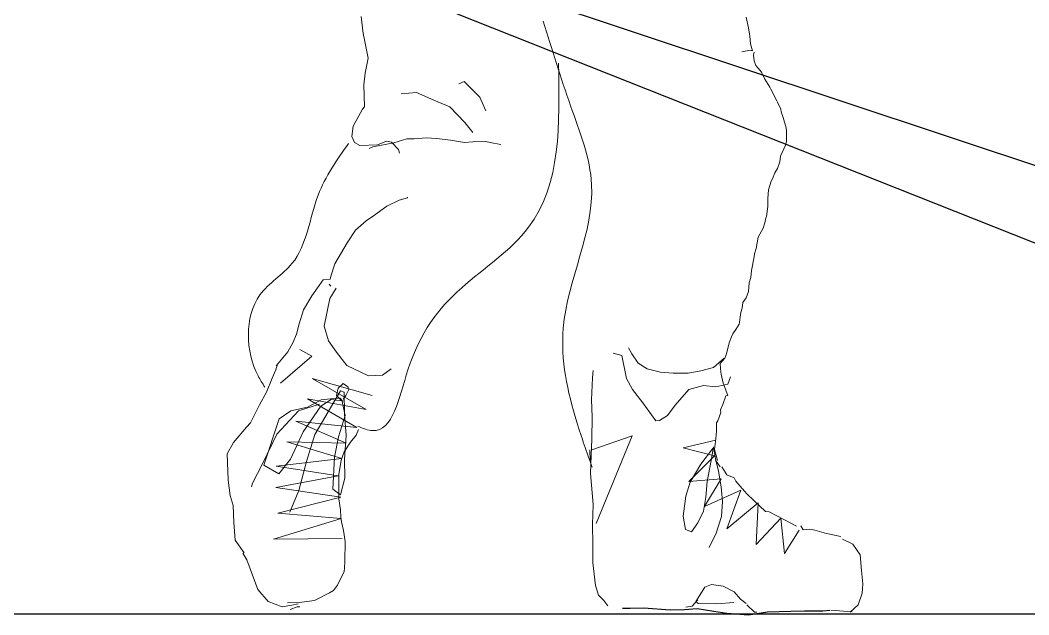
# Model space of a CAD drawing. Header units: millimetres. Extents: x -346728 to 1320345, y -537202 to -385966.
# Drawn here: x 671898 to 677047, y -511804 to -508767 of the extents above; entities that cross this region are included whole.
import ezdxf

# ---------------------------------------------------------------- set-up
doc = ezdxf.new("R2010")
doc.units = ezdxf.units.MM
doc.header["$LTSCALE"] = 100
doc.linetypes.add('HIDDEN', pattern=[9.525, 6.35, -3.175])
doc.layers.add('2-GIONG', color=2, linetype='Continuous', lineweight=15)
doc.layers.add('TEXT', color=8, linetype='Continuous', lineweight=25)
doc.layers.add('3', color=3, linetype='Continuous')
doc.layers.add('manh', color=4, linetype='Continuous')

msp = doc.modelspace()

# ---------------------------------------------------------------- linework, layer by layer
at = {"layer": '2-GIONG', "color": 7, "linetype": 'Continuous'}
for p, q in [((673638.3, -508748.5, -881.1), (673649.1, -508834.9, -881.1)), ((675603.9, -508751.7, -881.1), (675615.7, -508805.3, -881.1)), ((675615.7, -508805.3, -881.1), (675622.9, -508848.4, -881.1)), ((673649.1, -508834.9, -881.1), (673655.5, -508867.2, -881.1)), ((673655.5, -508867.2, -881.1), (673674.2, -508960.2, -881.1)), ((675622.9, -508848.4, -881.1), (675626.2, -508888.1, -881.1)), ((675625.3, -508920.9, -881.1), (675582.3, -508928.2, -881.1)), ((675636.5, -508923.7, -881.1), (675625.3, -508920.9, -881.1)), ((675626.2, -508888.1, -881.1), (675636.5, -508923.7, -881.1)), ((673674.2, -508960.2, -881.1), (673658.8, -509038, -881.1)), ((675644.3, -508930.3, -881.1), (675641.9, -508945, -881.1)), ((675641.9, -508945, -881.1), (675644.3, -508974, -881.1)), ((675644.3, -508974, -881.1), (675653.7, -508998.7, -881.1)), ((675653.7, -508998.7, -881.1), (675665.7, -509012.2, -881.1)), ((675665.7, -509012.2, -881.1), (675682, -509032.7, -881.1)), ((673658.8, -509038, -881.1), (673652.8, -509096.7, -881.1)), ((675682, -509032.7, -881.1), (675699.5, -509067.6, -881.1)), ((675699.5, -509067.6, -881.1), (675724.8, -509109.2, -881.1)), ((673652.8, -509096.7, -881.1), (673654.9, -509209.3, -881.1)), ((674136.5, -509092.7, -881.1), (674164.5, -509079.4, -881.1)), ((674164.5, -509079.4, -881.1), (674244.1, -509160.1, -881.1)), ((675724.8, -509109.2, -881.1), (675729.3, -509119.7, -881.1)), ((675729.3, -509119.7, -881.1), (675759.7, -509179, -881.1)), ((673921.8, -509136.1, -881.1), (673842.3, -509142.7, -881.1)), ((674008.8, -509176.1, -881.1), (673921.8, -509136.1, -881.1)), ((674091.7, -509209.2, -881.1), (674008.8, -509176.1, -881.1)), ((674244.1, -509160.1, -881.1), (674261.9, -509198.7, -881.1)), ((675759.7, -509179, -881.1), (675764, -509186, -881.1)), ((673645, -509221.1, -881.1), (673597.7, -509308.7, -881.1)), ((673654.9, -509209.3, -881.1), (673645, -509221.1, -881.1)), ((674167.6, -509290.2, -881.1), (674091.7, -509209.2, -881.1)), ((674261.9, -509198.7, -881.1), (674275.4, -509230.3, -881.1)), ((675764, -509186, -881.1), (675781.4, -509220.9, -881.1)), ((675781.4, -509220.9, -881.1), (675782.6, -509235.4, -881.1)), ((675782.6, -509235.4, -881.1), (675792.3, -509263.7, -881.1)), ((675792.3, -509263.7, -881.1), (675807.7, -509317, -881.1)), ((673597.7, -509308.7, -881.1), (673591.1, -509360.3, -881.1)), ((674208.3, -509341.4, -881.1), (674167.6, -509290.2, -881.1)), ((675807.7, -509317, -881.1), (675808.9, -509331.4, -881.1)), ((675808.9, -509331.4, -881.1), (675809.8, -509386, -881.1)), ((673591.1, -509360.3, -881.1), (673604.7, -509391.9, -881.1)), ((673722.1, -509403.9, -881.1), (673767.9, -509385.5, -881.1)), ((673767.9, -509385.5, -881.1), (673793.8, -509390.6, -881.1)), ((673805, -509393.3, -881.1), (673872.4, -509373.1, -881.1)), ((673872.4, -509373.1, -881.1), (673908.9, -509373.7, -881.1)), ((673908.9, -509373.7, -881.1), (673970.3, -509368.6, -881.1)), ((673970.3, -509368.6, -881.1), (674025.2, -509371.3, -881.1)), ((674025.2, -509371.3, -881.1), (674095, -509380, -881.1)), ((674095, -509380, -881.1), (674165.2, -509392.4, -881.1)), ((675809.8, -509386, -881.1), (675804.1, -509404.6, -881.1)), ((673604.7, -509391.9, -881.1), (673631.5, -509407.8, -881.1)), ((673631.5, -509407.8, -881.1), (673722.1, -509403.9, -881.1)), ((673680, -509422, -881.1), (673697.5, -509413.2, -881.1)), ((673697.5, -509413.2, -881.1), (673805, -509393.3, -881.1)), ((673793.8, -509390.6, -881.1), (673829.7, -509427.7, -881.1)), ((673829.7, -509427.7, -881.1), (673834.8, -509445.4, -881.1)), ((674165.2, -509392.4, -881.1), (674208.6, -509388.7, -881.1)), ((674208.6, -509388.7, -881.1), (674273.9, -509386.9, -881.1)), ((674273.9, -509386.9, -881.1), (674314.6, -509394.4, -881.1)), ((674314.6, -509394.4, -881.1), (674351.7, -509402.3, -881.1)), ((675804.1, -509404.6, -881.1), (675779.7, -509461.3, -881.1)), ((675779.7, -509461.3, -881.1), (675774.9, -509490.8, -881.1)), ((675763.1, -509524.5, -881.1), (675750.5, -509547.4, -881.1)), ((675774.9, -509490.8, -881.1), (675763.1, -509524.5, -881.1)), ((675732.1, -509589, -881.1), (675717.7, -509633.9, -881.1)), ((675738.4, -509577.5, -881.1), (675732.1, -509589, -881.1)), ((675750.5, -509547.4, -881.1), (675738.4, -509577.5, -881.1)), ((675717.7, -509633.9, -881.1), (675714.1, -509677.9, -881.1)), ((673833.1, -509685.8, -881.1), (673770.1, -509716.5, -881.1)), ((673875.8, -509675, -881.1), (673833.1, -509685.8, -881.1)), ((673875.5, -509671.3, -881.1), (673875.8, -509675, -881.1)), ((675715, -509688.7, -881.1), (675713.8, -509717.9, -881.1)), ((675714.1, -509677.9, -881.1), (675715, -509688.7, -881.1)), ((673770.1, -509716.5, -881.1), (673701.4, -509766, -881.1)), ((675713.8, -509717.9, -881.1), (675707.2, -509769.4, -881.1)), ((673663.5, -509791, -881.1), (673609.3, -509839.2, -881.1)), ((673701.4, -509766, -881.1), (673663.5, -509791, -881.1)), ((675704.2, -509776.9, -881.1), (675699, -509802.9, -881.1)), ((675707.2, -509769.4, -881.1), (675704.2, -509776.9, -881.1)), ((673609.3, -509839.2, -881.1), (673567.4, -509904.5, -881.1)), ((675690.3, -509829.1, -881.1), (675665, -509874.9, -881.1)), ((675699, -509802.9, -881.1), (675690.3, -509829.1, -881.1)), ((675665, -509874.9, -881.1), (675655.4, -509933.9, -881.1)), ((673567.4, -509904.5, -881.1), (673503.6, -510011.8, -881.1)), ((675655.4, -509933.9, -881.1), (675646.7, -509960.1, -881.1)), ((675644.3, -509974.9, -881.1), (675631.9, -510045, -881.1)), ((675646.7, -509960.1, -881.1), (675644.3, -509974.9, -881.1)), ((673503.6, -510011.8, -881.1), (673483.4, -510075.3, -881.1)), ((675631.9, -510045, -881.1), (675627.7, -510081.8, -881.1)), ((673444.9, -510093.1, -881.1), (673386.2, -510174.5, -881.1)), ((673481, -510090.1, -881.1), (673444.9, -510093.1, -881.1)), ((673483.4, -510075.3, -881.1), (673481, -510090.1, -881.1)), ((675627.7, -510081.8, -881.1), (675619, -510108, -881.1)), ((673484.1, -510126.2, -881.1), (673475.9, -510116, -881.1)), ((673478.3, -510188.6, -881.1), (673510.3, -510135, -881.1)), ((675615.4, -510152, -881.1), (675603.6, -510185.7, -881.1)), ((675619, -510108, -881.1), (675615.4, -510152, -881.1)), ((673386.2, -510174.5, -881.1), (673344.9, -510247.1, -881.1)), ((673450.1, -510329.3, -881.1), (673478.3, -510188.6, -881.1)), ((675587.4, -510208.9, -881.1), (675582.6, -510238.4, -881.1)), ((675603.6, -510185.7, -881.1), (675587.4, -510208.9, -881.1)), ((673344.9, -510247.1, -881.1), (673321.8, -510318.1, -881.1)), ((675577.2, -510260.7, -881.1), (675574.4, -510271.9, -881.1)), ((675582.6, -510238.4, -881.1), (675577.2, -510260.7, -881.1)), ((675570.2, -510308.6, -881.1), (675567.5, -510319.8, -881.1)), ((675574.4, -510271.9, -881.1), (675570.2, -510308.6, -881.1)), ((673321.8, -510318.1, -881.1), (673307.9, -510370.3, -881.1)), ((673470.9, -510404, -881.1), (673450.1, -510329.3, -881.1)), ((675551.6, -510346.6, -881.1), (675535.3, -510369.8, -881.1)), ((675567.5, -510319.8, -881.1), (675551.6, -510346.6, -881.1)), ((673289.8, -510415.4, -881.1), (673264.6, -510461.2, -881.1)), ((673307.9, -510370.3, -881.1), (673289.8, -510415.4, -881.1)), ((673512.1, -510462.4, -881.1), (673470.9, -510404, -881.1)), ((675517.2, -510414.9, -881.1), (675503.7, -510470.7, -881.1)), ((675529.3, -510384.8, -881.1), (675517.2, -510414.9, -881.1)), ((675535.3, -510369.8, -881.1), (675529.3, -510384.8, -881.1)), ((673264.6, -510461.2, -881.1), (673204.9, -510531.7, -881.1)), ((673386.5, -510483.8, -881.1), (673325.4, -510448.9, -881.1)), ((673565.2, -510530.7, -881.1), (673512.1, -510462.4, -881.1)), ((675019.7, -510471.1, -881.1), (675002.5, -510439.8, -881.1)), ((673226.9, -510620.9, -881.1), (673386.5, -510483.8, -881.1)), ((674924.8, -510468.1, -881.1), (674969.4, -510478.9, -881.1)), ((674969.4, -510478.9, -881.1), (674993.8, -510597, -881.1)), ((675052.8, -510519.3, -881.1), (675019.7, -510471.1, -881.1)), ((675098.9, -510548.2, -881.1), (675052.8, -510519.3, -881.1)), ((675491.1, -510493.6, -881.1), (675436.9, -510541.8, -881.1)), ((675494.7, -510493.3, -881.1), (675471.5, -510520.7, -881.1)), ((675503.7, -510470.7, -881.1), (675494.7, -510493.3, -881.1)), ((673203.1, -510553.7, -881.1), (673184.8, -510595.3, -881.1)), ((673211.6, -510523.9, -881.1), (673203.1, -510553.7, -881.1)), ((673675.1, -510583.4, -881.1), (673565.2, -510530.7, -881.1)), ((673792.3, -510548.2, -881.1), (673747.7, -510581, -881.1)), ((674818.8, -510593.4, -881.1), (674823, -510556.7, -881.1)), ((675165.8, -510564.4, -881.1), (675098.9, -510548.2, -881.1)), ((675231.7, -510569.8, -881.1), (675165.8, -510564.4, -881.1)), ((675308.2, -510570.7, -881.1), (675231.7, -510569.8, -881.1)), ((675372.7, -510558, -881.1), (675308.2, -510570.7, -881.1)), ((675436.9, -510541.8, -881.1), (675372.7, -510558, -881.1)), ((675471.5, -510520.7, -881.1), (675471.8, -510524.3, -881.1)), ((675471.8, -510524.3, -881.1), (675475.1, -510564, -881.1)), ((675475.1, -510564, -881.1), (675476, -510574.9, -881.1)), ((673184.8, -510595.3, -881.1), (673154.4, -510667, -881.1)), ((673664, -510755.4, -881.1), (673388.7, -510596.4, -881.1)), ((673388.7, -510596.4, -881.1), (673694.4, -510683.7, -881.1)), ((673747.7, -510581, -881.1), (673675.1, -510583.4, -881.1)), ((674813.7, -510706.7, -881.1), (674818.8, -510593.4, -881.1)), ((674993.8, -510597, -881.1), (675023.9, -510652.7, -881.1)), ((675476, -510574.9, -881.1), (675487.2, -510621.3, -881.1)), ((675487.2, -510621.3, -881.1), (675510.7, -510684.8, -881.1)), ((675509.5, -510626.7, -881.1), (675524.5, -510589, -881.1)), ((673154.4, -510667, -881.1), (673119.7, -510731.7, -881.1)), ((673532.4, -510660.9, -881.1), (673401.7, -510882.9, -881.1)), ((673520.3, -510647.3, -881.1), (673512.5, -510684.4, -881.1)), ((673547.4, -510623.2, -881.1), (673520.3, -510647.3, -881.1)), ((673551, -510666.6, -881.1), (673532.4, -510660.9, -881.1)), ((673570.6, -510639.5, -881.1), (673547.4, -510623.2, -881.1)), ((673553.2, -510779.2, -881.1), (673551, -510666.6, -881.1)), ((673559.8, -510684.1, -881.1), (673575.4, -510653.6, -881.1)), ((673575.4, -510653.6, -881.1), (673570.6, -510639.5, -881.1)), ((675023.9, -510652.7, -881.1), (675077, -510721.1, -881.1)), ((675241.7, -510732.8, -881.1), (675311.6, -510654.1, -881.1)), ((675311.6, -510654.1, -881.1), (675386.3, -510633.3, -881.1)), ((675386.3, -510633.3, -881.1), (675448.6, -510639.1, -881.1)), ((675448.6, -510639.1, -881.1), (675509.5, -510626.7, -881.1)), ((673617, -510846.7, -881.1), (673364.6, -510700.4, -881.1)), ((673364.6, -510700.4, -881.1), (673664, -510755.4, -881.1)), ((673364.6, -510744, -881.1), (673434.2, -510705.5, -881.1)), ((673485.1, -510704.9, -881.1), (673433.3, -510738.3, -881.1)), ((673434.2, -510705.5, -881.1), (673481.2, -510701.5, -881.1)), ((673481.2, -510701.5, -881.1), (673531.8, -510697.3, -881.1)), ((673540.2, -510711.2, -881.1), (673485.1, -510704.9, -881.1)), ((673512.5, -510684.4, -881.1), (673536.3, -510707.9, -881.1)), ((673531.8, -510697.3, -881.1), (673539.9, -510707.6, -881.1)), ((673536.3, -510707.9, -881.1), (673547.4, -510710.6, -881.1)), ((673539.9, -510707.6, -881.1), (673557.4, -510786.2, -881.1)), ((673547.4, -510710.6, -881.1), (673540.2, -510711.2, -881.1)), ((673546.8, -510703.3, -881.1), (673559.8, -510684.1, -881.1)), ((674817.3, -510793.7, -881.1), (674813.7, -510706.7, -881.1)), ((675077, -510721.1, -881.1), (675142.9, -510813.8, -881.1)), ((675499.8, -510685.7, -881.1), (675485.4, -510730.6, -881.1)), ((675510.7, -510684.8, -881.1), (675499.8, -510685.7, -881.1)), ((673119.7, -510731.7, -881.1), (673072.8, -510823, -881.1)), ((673318.8, -510762.4, -881.1), (673208.6, -510880.8, -881.1)), ((673220.4, -510803.4, -881.1), (673278.8, -510762.1, -881.1)), ((673278.8, -510762.1, -881.1), (673364.6, -510744, -881.1)), ((673425.2, -510728.1, -881.1), (673318.8, -510762.4, -881.1)), ((673433.3, -510738.3, -881.1), (673342.4, -510869.6, -881.1)), ((675202.6, -510787, -881.1), (675241.7, -510732.8, -881.1)), ((675474.3, -510771.6, -881.1), (675459.5, -510812.8, -881.1)), ((675485.4, -510730.6, -881.1), (675473, -510757.1, -881.1)), ((675473, -510757.1, -881.1), (675474.3, -510771.6, -881.1)), ((673072.8, -510823, -881.1), (673052.9, -510846.5, -881.1)), ((673141.8, -511039.3, -881.1), (673220.4, -510803.4, -881.1)), ((673561.9, -510927.7, -881.1), (673305, -510814.5, -881.1)), ((673305, -510814.5, -881.1), (673617, -510846.7, -881.1)), ((673557.4, -510786.2, -881.1), (673522.8, -510894.6, -881.1)), ((673562.2, -510887.7, -881.1), (673553.2, -510779.2, -881.1)), ((674815.9, -510906.7, -881.1), (674817.3, -510793.7, -881.1)), ((675142.9, -510813.8, -881.1), (675161, -510812.3, -881.1)), ((675161, -510812.3, -881.1), (675202.6, -510787, -881.1)), ((675453.2, -510824.3, -881.1), (675452.9, -510864.4, -881.1)), ((675459.5, -510812.8, -881.1), (675453.2, -510824.3, -881.1)), ((673052.9, -510846.5, -881.1), (672986.6, -510924.8, -881.1)), ((673342.4, -510869.6, -881.1), (673277.6, -511009.7, -881.1)), ((673613.1, -510887.1, -881.1), (673625.2, -510856.9, -881.1)), ((675452.9, -510864.4, -881.1), (675449, -510904.7, -881.1)), ((672986.6, -510924.8, -881.1), (672955, -510982.1, -881.1)), ((673208.6, -510880.8, -881.1), (673134, -511032.6, -881.1)), ((673539.4, -511006, -881.1), (673259.2, -510920.3, -881.1)), ((673259.2, -510920.3, -881.1), (673561.9, -510927.7, -881.1)), ((673401.7, -510882.9, -881.1), (673358.7, -511021.1, -881.1)), ((673522.8, -510894.6, -881.1), (673502.3, -510998.2, -881.1)), ((673551.1, -510972.3, -881.1), (673583.3, -510922.3, -881.1)), ((673554.1, -511008.5, -881.1), (673562.2, -510887.7, -881.1)), ((673583.3, -510922.3, -881.1), (673613.1, -510887.1, -881.1)), ((674812, -510990.7, -881.1), (674815.9, -510906.7, -881.1)), ((674816.8, -510961.2, -881.1), (675021.9, -510889.4, -881.1)), ((675021.9, -510889.4, -881.1), (674837.3, -511338, -881.1)), ((675281.8, -510951.4, -881.1), (675449.6, -510911.9, -881.1)), ((675449, -510904.7, -881.1), (675442.7, -510959.8, -881.1)), ((672955, -510982.1, -881.1), (672959, -511116.4, -881.1)), ((673536.4, -511013.6, -881.1), (673551.1, -510972.3, -881.1)), ((674806.8, -511016.6, -881.1), (674805.9, -510962.1, -881.1)), ((675441.8, -510992.7, -881.1), (675281.8, -510951.4, -881.1)), ((675431.5, -510957.1, -881.1), (675372.5, -511034.9, -881.1)), ((675425.5, -511015.9, -881.1), (675437.8, -510945.7, -881.1)), ((675434.8, -510953.2, -881.1), (675431.5, -510957.1, -881.1)), ((675437.8, -510945.7, -881.1), (675446.6, -511006.8, -881.1)), ((675442.7, -510959.8, -881.1), (675458.3, -511016.8, -881.1)), ((673134, -511032.6, -881.1), (673084, -511131.4, -881.1)), ((673204.1, -511045, -881.1), (673539.4, -511006, -881.1)), ((673277.6, -511009.7, -881.1), (673218.3, -511083.8, -881.1)), ((673358.7, -511021.1, -881.1), (673320.1, -511169.9, -881.1)), ((673502.3, -510998.2, -881.1), (673494.2, -511162.7, -881.1)), ((673524.3, -511087.4, -881.1), (673536.4, -511013.6, -881.1)), ((673555.1, -511106.6, -881.1), (673554.1, -511008.5, -881.1)), ((674808.7, -511082, -881.1), (674812, -510990.7, -881.1)), ((675310.8, -511123.7, -881.1), (675441.8, -510992.7, -881.1)), ((675405.4, -511123.1, -881.1), (675425.5, -511015.9, -881.1)), ((675446.6, -511006.8, -881.1), (675462.9, -511071, -881.1)), ((675447.2, -511014.1, -881.1), (675471.9, -511048.4, -881.1)), ((673218.3, -511083.8, -881.1), (673141.8, -511039.3, -881.1)), ((673521.3, -511094.9, -881.1), (673204.1, -511045, -881.1)), ((674822, -511241, -881.1), (674808.7, -511082, -881.1)), ((675372.5, -511034.9, -881.1), (675318.3, -511126.7, -881.1)), ((675462.9, -511071, -881.1), (675476.7, -511149.9, -881.1)), ((675504.4, -511089.3, -881.1), (675479.1, -511047.8, -881.1)), ((672959, -511116.4, -881.1), (672969.2, -511195.6, -881.1)), ((673084, -511131.4, -881.1), (673078.3, -511150.1, -881.1)), ((673202.4, -511154.3, -881.1), (673521.3, -511094.9, -881.1)), ((673524.4, -511174.7, -881.1), (673524.3, -511087.4, -881.1)), ((673533.1, -511192.2, -881.1), (673555.1, -511106.6, -881.1)), ((675318.3, -511126.7, -881.1), (675295.1, -511197.8, -881.1)), ((675477, -511109.8, -881.1), (675310.8, -511123.7, -881.1)), ((675390.6, -511251.7, -881.1), (675477, -511109.8, -881.1)), ((675397.5, -511203.8, -881.1), (675405.4, -511123.1, -881.1)), ((675542.1, -511104.4, -881.1), (675504.4, -511089.3, -881.1)), ((675550.8, -511121.9, -881.1), (675542.1, -511104.4, -881.1)), ((675550.8, -511121.9, -881.1), (675595.1, -511172.8, -881.1)), ((673534, -511203, -881.1), (673202.4, -511154.3, -881.1)), ((673320.1, -511169.9, -881.1), (673274.7, -511279.3, -881.1)), ((673494.2, -511162.7, -881.1), (673533.1, -511192.2, -881.1)), ((673523.8, -511211.2, -881.1), (673524.4, -511174.7, -881.1)), ((675576.5, -511167, -881.1), (675390.6, -511251.7, -881.1)), ((675476.7, -511149.9, -881.1), (675483.1, -511225.8, -881.1)), ((675505.7, -511365.8, -881.1), (675576.5, -511167, -881.1)), ((675595.1, -511172.8, -881.1), (675607.2, -511186.3, -881.1)), ((675607.2, -511186.3, -881.1), (675642.7, -511219.7, -881.1)), ((672969.2, -511195.6, -881.1), (672984.3, -511245.3, -881.1)), ((673213.2, -511284.4, -881.1), (673534, -511203, -881.1)), ((673532.2, -511268.7, -881.1), (673523.8, -511211.2, -881.1)), ((675295.1, -511197.8, -881.1), (675281.9, -511300.8, -881.1)), ((675385.2, -511274, -881.1), (675397.5, -511203.8, -881.1)), ((675483.1, -511225.8, -881.1), (675478.6, -511302.6, -881.1)), ((675665.6, -511232.4, -881.1), (675505.7, -511365.8, -881.1)), ((675642.7, -511219.7, -881.1), (675702.1, -511276.6, -881.1)), ((675654.2, -511444.4, -881.1), (675665.6, -511232.4, -881.1)), ((672984.3, -511245.3, -881.1), (672987.9, -511332.4, -881.1)), ((673535.8, -511312.1, -881.1), (673213.2, -511284.4, -881.1)), ((673535.2, -511304.8, -881.1), (673532.2, -511268.7, -881.1)), ((674819.6, -511343.1, -881.1), (674822, -511241, -881.1)), ((675357.5, -511334.6, -881.1), (675385.2, -511274, -881.1)), ((675702.1, -511276.6, -881.1), (675720.5, -511278.8, -881.1)), ((675720.5, -511278.8, -881.1), (675800.3, -511319.4, -881.1)), ((672987.9, -511332.4, -881.1), (672995.5, -511422.7, -881.1)), ((673191.6, -511417.3, -881.1), (673535.8, -511312.1, -881.1)), ((673537.3, -511330.1, -881.1), (673535.2, -511304.8, -881.1)), ((673548.2, -511372.9, -881.1), (673537.3, -511330.1, -881.1)), ((674820.8, -511444.9, -881.1), (674819.6, -511343.1, -881.1)), ((675281.9, -511300.8, -881.1), (675294.9, -511368.9, -881.1)), ((675325, -511380.9, -881.1), (675357.5, -511334.6, -881.1)), ((675478.6, -511302.6, -881.1), (675449.7, -511392.4, -881.1)), ((675781.3, -511310.1, -881.1), (675654.2, -511444.4, -881.1)), ((675800, -511490.5, -881.1), (675781.3, -511310.1, -881.1)), ((675800.3, -511319.4, -881.1), (675861.1, -511350.7, -881.1)), ((673556.6, -511430.4, -881.1), (673548.2, -511372.9, -881.1)), ((675294.9, -511368.9, -881.1), (675325, -511380.9, -881.1)), ((675449.7, -511392.4, -881.1), (675427.7, -511434.2, -881.1)), ((675873.8, -511371.5, -881.1), (675800, -511490.5, -881.1)), ((675895.5, -511369.7, -881.1), (675882.8, -511348.9, -881.1)), ((675928, -511367, -881.1), (675895.5, -511369.7, -881.1)), ((675953.9, -511372.1, -881.1), (675928, -511367, -881.1)), ((675953.9, -511372.1, -881.1), (676013.5, -511388.9, -881.1)), ((676013.5, -511388.9, -881.1), (676087.6, -511404.6, -881.1)), ((672995.5, -511422.7, -881.1), (673041, -511488.1, -881.1)), ((673540.7, -511413.6, -881.1), (673191.6, -511417.3, -881.1)), ((673554.3, -511532.5, -881.1), (673556.6, -511430.4, -881.1)), ((674821.4, -511539.5, -881.1), (674820.8, -511444.9, -881.1)), ((675427.7, -511434.2, -881.1), (675415.4, -511460.7, -881.1)), ((676096.1, -511418.4, -881.1), (676149.1, -511443.1, -881.1)), ((676149.1, -511443.1, -881.1), (676186.5, -511498.2, -881.1)), ((673054.9, -511523.3, -881.1), (673033.8, -511488.7, -881.1)), ((673111.2, -511675.1, -881.1), (673054.9, -511523.3, -881.1)), ((673554.3, -511532.5, -881.1), (673553.4, -511565.4, -881.1)), ((674834.7, -511654.8, -881.1), (674821.4, -511539.5, -881.1)), ((676186.5, -511498.2, -881.1), (676193.1, -511577.7, -881.1)), ((673551.2, -511583.8, -881.1), (673516.9, -511652.1, -881.1)), ((673553.4, -511565.4, -881.1), (673551.2, -511583.8, -881.1)), ((676193.1, -511577.7, -881.1), (676198.8, -511646.4, -881.1)), ((675427.5, -511649, -881.1), (675392.2, -511662.9, -881.1)), ((675486.5, -511658.6, -881.1), (675427.5, -511649, -881.1)), ((676198.8, -511646.4, -881.1), (676195.5, -511694, -881.1)), ((673163.6, -511736.2, -881.1), (673111.2, -511675.1, -881.1)), ((673476.6, -511691.9, -881.1), (673399.8, -511731.1, -881.1)), ((673497.4, -511679.2, -881.1), (673476.6, -511691.9, -881.1)), ((673516.9, -511652.1, -881.1), (673497.4, -511679.2, -881.1)), ((674849.8, -511704.5, -881.1), (674834.7, -511654.8, -881.1)), ((675392.2, -511662.9, -881.1), (675347.4, -511735.8, -881.1)), ((675543.4, -511686.6, -881.1), (675486.5, -511658.6, -881.1)), ((675575.7, -511724, -881.1), (675543.4, -511686.6, -881.1)), ((676195.5, -511694, -881.1), (676175.1, -511753.9, -881.1)), ((673235, -511763, -881.1), (673163.6, -511736.2, -881.1)), ((673335, -511740.1, -881.1), (673262.4, -511742.6, -881.1)), ((673317.6, -511748.9, -881.1), (673285.3, -511755.2, -881.1)), ((673399.8, -511731.1, -881.1), (673335, -511740.1, -881.1)), ((674877.5, -511731.3, -881.1), (674849.8, -511704.5, -881.1)), ((674898, -511758.8, -881.1), (674877.5, -511731.3, -881.1)), ((675357.6, -511727.6, -881.1), (675327.5, -511759.3, -881.1)), ((675347.4, -511735.8, -881.1), (675359.1, -511745.7, -881.1)), ((675359.1, -511745.7, -881.1), (675454, -511748.7, -881.1)), ((675454, -511748.7, -881.1), (675540.7, -511741.4, -881.1)), ((675603.1, -511747.1, -881.1), (675575.7, -511724, -881.1)), ((675607.3, -511754.1, -881.1), (675646.8, -511790.8, -881.1)), ((676175.1, -511753.9, -881.1), (676134.4, -511790.1, -881.1)), ((673285.3, -511755.2, -881.1), (673235, -511763, -881.1)), ((673311.5, -511763.9, -881.1), (673276.3, -511777.8, -881.1)), ((673326, -511762.7, -881.1), (673311.5, -511763.9, -881.1)), ((675327.5, -511759.3, -881.1), (675295.3, -511765.6, -881.1)), ((675646.8, -511790.8, -881.1), (675657.6, -511789.9, -881.1)), ((676035.3, -511780.2, -881.1), (676145.3, -511789.2, -881.1))]:
    msp.add_line(p, q, dxfattribs=at)
at = {"layer": '2-GIONG', "color": 7}
for points, start_tangent in [([(674568.2, -508772.6), (674707.4, -509204.1), (674815.1, -509606.3), (674670.1, -510340.6), (674739.2, -510820.1), (674818.1, -511050.3)], (-0.115974, 0.993252)), ([(674645.6, -508987), (674493.4, -509825), (674151.6, -510134), (673877.2, -510553.6), (673696.7, -510863.6), (673620.7, -510840.9)], (0.53457, 0.845124)), ([(673574.1, -509396.2), (673419, -509660.5), (673285.4, -510010.2), (673121.6, -510170.6), (673112.5, -510584), (673146.3, -510640.8)], (0.329276, 0.944234))]:
    msp.add_spline(points, degree=3, dxfattribs=dict(at, start_tangent=start_tangent))
at = {"layer": '3'}
for p, q in [((677554.1, -509668.2, -881.1), (673534.1, -508329.8, -881.1)), ((677301.7, -509994.9, -881.1), (673407, -508448.4, -881.1))]:
    msp.add_line(p, q, dxfattribs=at)
at = {"layer": 'manh', "color": 8}
msp.add_line((665733, -511799.9, -881.1), (687676.9, -511799.9, -881.1), dxfattribs=at)
at = {"layer": 'TEXT', "color": 7, "linetype": 'HIDDEN', "ltscale": 3000}
for p, q in [((674971.8, -511770.8, -881.1), (675011.8, -511771.1, -881.1)), ((675011.8, -511771.1, -881.1), (675080.8, -511769, -881.1)), ((675080.8, -511769, -881.1), (675216.3, -511779.5, -881.1)), ((675216.3, -511779.5, -881.1), (675288.9, -511777, -881.1)), ((675288.9, -511777, -881.1), (675354, -511771.6, -881.1)), ((675354, -511771.6, -881.1), (675438.9, -511786.3, -881.1)), ((675438.9, -511786.3, -881.1), (675505.2, -511795.4, -881.1)), ((675505.2, -511795.4, -881.1), (675615.1, -511804.4, -881.1)), ((675615.1, -511804.4, -881.1), (675712.1, -511789, -881.1)), ((675712.1, -511789, -881.1), (675832, -511786.3, -881.1)), ((675832, -511786.3, -881.1), (675901, -511784.1, -881.1)), ((675901, -511784.1, -881.1), (675995.6, -511783.5, -881.1)), ((675995.6, -511783.5, -881.1), (676031.7, -511780.5, -881.1))]:
    msp.add_line(p, q, dxfattribs=at)

doc.saveas('drawing.dxf')
